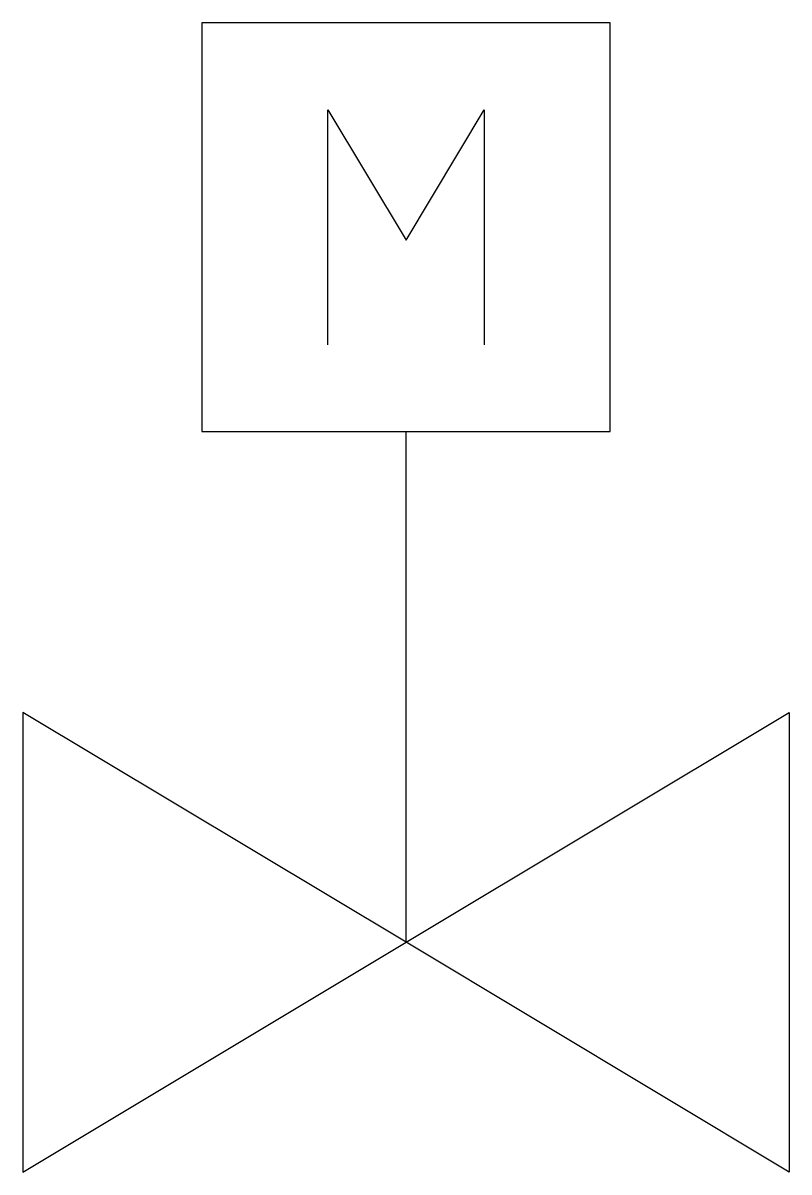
# Model space of a CAD drawing. Header units: millimetres. Extents: x -3 to 3, y -1.8 to 7.2.
import ezdxf

# ---------------------------------------------------------------- set-up
doc = ezdxf.new("R2010")
doc.units = ezdxf.units.MM

msp = doc.modelspace()

# ---------------------------------------------------------------- linework, layer by layer
at = {"color": 0, "linetype": 'Continuous', "lineweight": -2}
msp.add_line((0, 0), (0, 4), dxfattribs=at)
for points in [[(-1.6, 4), (1.6, 4), (1.6, 7.2), (-1.6, 7.2)], [(-3, 1.8), (-3, -1.8), (0, 0)], [(3, 1.8), (3, -1.8), (0, 0)]]:
    msp.add_lwpolyline(points, close=True, dxfattribs=at)
msp.add_lwpolyline([(-0.6133, 4.68), (-0.6133, 6.52), (0, 5.4978), (0.6133, 6.52), (0.6133, 4.68)], dxfattribs=at)

doc.saveas('drawing.dxf')
